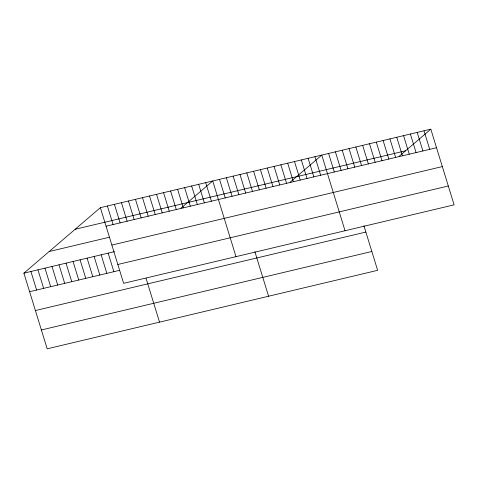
<?xml version="1.0" encoding="UTF-8"?>
<svg xmlns="http://www.w3.org/2000/svg" width="478" height="478" viewBox="0 0 478 478"><rect width="100%" height="100%" fill="white"/><g stroke="black" fill="none" stroke-linecap="round" stroke-linejoin="round"><path stroke-width="0.72" d="M363.937 225.777L377.638 270.327L47.179 348.82L23.9 273.159L100.362 207.673L430.821 129.179L454.1 204.841L123.635 283.329L100.362 207.673M180.989 208.163L212.716 180.983L235.995 256.644M290.038 182.261L321.772 155.081L345.044 230.743M399.094 156.36L430.821 129.179M75.13 229.285L405.595 150.791M106.062 226.214L436.528 147.726M49.132 251.548L109.522 237.202M111.864 245.065L442.329 166.577M23.9 273.159L114.487 251.643M117.839 264.483L448.304 185.996M29.606 291.705L119.494 270.357M35.402 310.551L365.867 232.063M41.377 329.969L371.842 251.482M424.01 130.799L429.716 149.345M417.192 132.418L422.899 150.964M410.375 134.037L416.081 152.584M403.563 135.656L409.264 154.203M396.746 137.276L402.452 155.822M389.929 138.895L395.635 157.441M383.111 140.514L388.817 159.06M376.3 142.133L382 160.68M369.482 143.753L375.188 162.299M362.665 145.372L368.371 163.918M355.847 146.991L361.553 165.531M349.036 148.61L354.742 167.151M342.218 150.229L347.924 168.77M335.401 151.849L341.107 170.389M328.589 153.462L334.289 172.008M314.954 156.7L320.66 175.247M308.137 158.32L313.843 176.866M301.325 159.939L307.025 178.485M294.508 161.558L300.214 180.104M287.69 163.177L293.396 181.724M280.873 164.796L286.579 183.343M274.061 166.416L279.767 184.962M267.244 168.035L272.95 186.581M260.426 169.654L266.132 188.201M253.615 171.273L259.315 189.82M246.797 172.893L252.504 191.433M239.98 174.512L245.686 193.052M233.162 176.131L238.869 194.671M254.882 251.679L268.588 296.229M226.351 177.75L232.057 196.291M219.533 179.364L225.24 197.91M205.695 182.656L211.401 201.196M198.675 184.323L204.375 202.863M191.648 185.99L197.354 204.536M184.627 187.657L190.334 206.203M177.607 189.324L183.313 207.87M170.58 190.991L176.286 209.537M163.56 192.658L169.266 211.204M156.539 194.331L162.245 212.871M149.518 195.998L155.219 214.538M142.492 197.665L148.198 216.211M135.471 199.332L141.177 217.878M128.451 200.999L134.157 219.545M146.041 278.28L159.532 322.13M121.424 202.666L127.13 221.212M114.403 204.333L120.109 222.879M107.383 206.006L113.089 224.546M108.171 253.143L113.872 271.689M101.145 254.81L106.851 273.356M94.124 256.477L99.83 275.023M87.104 258.15L92.804 276.69M80.077 259.817L85.783 278.357M73.056 261.484L78.762 280.03M66.036 263.151L71.742 281.697M59.009 264.818L64.715 283.364M51.988 266.485L57.695 285.031M44.968 268.152L50.674 286.698M37.947 269.825L43.647 288.365M30.921 271.492L36.627 290.032"/></g></svg>
